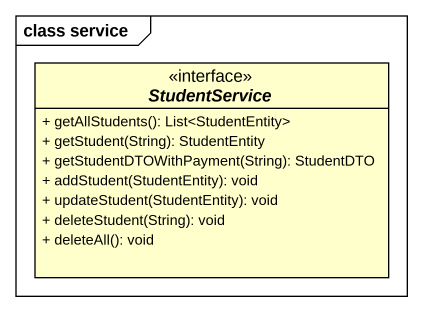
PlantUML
@startuml
mainframe class service
hide circle
hide empty members
skinparam classAttributeIconSize 0
interface StudentService <<interface>> {
  + getAllStudents(): List<StudentEntity>
  + getStudent(String): StudentEntity
  + getStudentDTOWithPayment(String): StudentDTO
  + addStudent(StudentEntity): void
  + updateStudent(StudentEntity): void
  + deleteStudent(String): void
  + deleteAll(): void
}
@enduml
